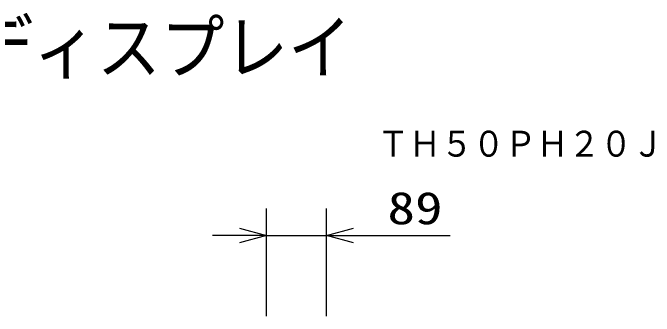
# Model space of a CAD drawing. Units: millimetres, scale not verified. Extents: x -63 to 63, y -57 to 57.
# Drawn here: x 14.94 to 62.51, y 34.86 to 57.39 of the extents above; entities that cross this region are included whole.
import ezdxf
from ezdxf.enums import TextEntityAlignment as Align

# ---------------------------------------------------------------- set-up
doc = ezdxf.new("R2010")
doc.units = ezdxf.units.MM
doc.header["$LTSCALE"] = 0.190236
doc.header["$PDMODE"] = 32
doc.header["$PDSIZE"] = 0.0951
for name, color, linetype in [('0-0_MOJI1', 2, 'Continuous'), ('0-1_TOUROKU', 1, 'Continuous'), ('0-2_GAIKEI', 1, 'Continuous'), ('0-3_WAKU', 3, 'Continuous')]:
    doc.layers.add(name, color=color, linetype=linetype)
doc.styles.add('ＭＳ ゴシック', font='')
doc.styles.get('ＭＳ ゴシック').set_extended_font_data('MS Gothic')

# ---------------------------------------------------------------- blocks, each defined once
blk = doc.blocks.new('_OPEN30')
at = {"layer": '0-3_WAKU', "color": 7}
blk.add_line((0, 0), (-1, 0), dxfattribs=at)
blk.add_lwpolyline([(-1, 0.26795), (0, 0), (-1, -0.26795)], dxfattribs=at)

msp = doc.modelspace()

# ---------------------------------------------------------------- linework, layer by layer
at = {"layer": '0-2_GAIKEI', "color": 3}
for p, q in [((33.7636, 34.8639), (33.7636, 42.8574)), ((38.2136, 34.8639), (38.2136, 42.8574)), ((31.7636, 40.8574), (29.7636, 40.8574)), ((33.7636, 40.8574), (38.2136, 40.8574)), ((40.2136, 40.8574), (47.3803, 40.8574))]:
    msp.add_line(p, q, dxfattribs=at)
at = {"layer": '0-3_WAKU', "color": 7}
msp.add_point((38.2136, 40.8574), dxfattribs=at)

# ---------------------------------------------------------------- block references
at = {"layer": '0-2_GAIKEI', "xscale": 2, "yscale": 2}
msp.add_blockref('_OPEN30', (33.7636, 40.8574), dxfattribs=at)
at = {"layer": '0-2_GAIKEI', "xscale": 2, "yscale": 2, "rotation": 180}
msp.add_blockref('_OPEN30', (38.2136, 40.8574), dxfattribs=at)

# ---------------------------------------------------------------- texts
at = {"layer": '0-0_MOJI1', "style": 'ＭＳ ゴシック', "width": 0.9}
msp.add_text('ハイビジョンプラズマディスプレイ', height=3.848, dxfattribs=at).set_placement((-35.5001, 51.7599), align=Align.BOTTOM_LEFT)
at = {"layer": '0-1_TOUROKU', "style": 'ＭＳ ゴシック', "width": 0.9}
msp.add_text('ＴＨ５０ＰＨ２０Ｊ', height=1.925, dxfattribs=at).set_placement((41.9667, 46.13), align=Align.BOTTOM_LEFT)
at = {"layer": '0-2_GAIKEI', "color": 3, "style": 'ＭＳ ゴシック', "width": 1.25}
msp.add_text('89', height=2.406, dxfattribs=at).set_placement((42.73, 40.9669), align=Align.BOTTOM_LEFT)

doc.saveas('drawing.dxf')
